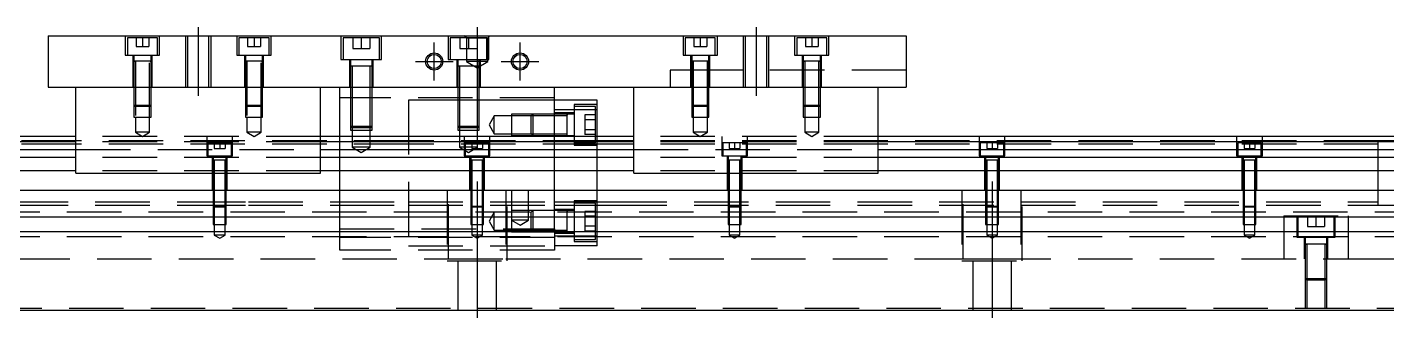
# Model space of a CAD drawing. Extents: x -14 to 729, y -273 to 102.
# Drawn here: x 155.1 to 472, y -235.3 to -167.3 of the extents above; entities that cross this region are included whole.
import ezdxf

# ---------------------------------------------------------------- set-up
doc = ezdxf.new("R2010")
doc.units = 0
doc.linetypes.add('CENTER', pattern=[50.8, 31.75, -6.35, 6.35, -6.35])
doc.linetypes.add('DASHED', pattern=[19.05, 12.7, -6.35])
doc.layers.get('0').update_dxf_attribs({"linetype": 'CONTINUOUS'})
doc.layers.add('CENTER', color=1, linetype='CENTER')

msp = doc.modelspace()

# ---------------------------------------------------------------- linework, layer by layer
at = {"color": 7, "linetype": 'CONTINUOUS'}
for p, q in [((160, -169.26), (360, -169.26)), ((160, -169.26), (160, -181.26)), ((360, -169.26), (360, -181.26)), ((231, -176.36), (230.499994, -176.36)), ((231.35, -176.36), (231, -176.36)), ((235, -176.36), (234.65, -176.36)), ((235.500006, -176.36), (235, -176.36)), ((160, -181.26), (360, -181.26)), ((166.5, -201.26), (166.5, -181.26)), ((223.5, -201.26), (223.5, -181.26)), ((228, -192.76), (228, -181.26)), ((278, -192.76), (278, -181.26)), ((296.5, -201.26), (296.5, -181.26)), ((353.5, -201.26), (353.5, -181.26)), ((288, -184.26), (278, -184.26)), ((288, -192.76), (288, -184.26)), ((166.5, -192.76), (0, -192.76)), ((296.5, -192.76), (223.5, -192.76)), ((281, -192.510006), (281, -192.11)), ((520, -192.76), (353.5, -192.76)), ((166.5, -194.012272), (0, -194.012272)), ((0, -195.78668), (166.5, -195.78668)), ((296.5, -194.012272), (223.5, -194.012272)), ((223.5, -195.78668), (296.5, -195.78668)), ((520, -194.012272), (353.5, -194.012272)), ((353.5, -195.78668), (520, -195.78668)), ((166.5, -197.683076), (0, -197.683076)), ((296.5, -197.683076), (223.5, -197.683076)), ((520, -197.683076), (353.5, -197.683076)), ((166.5, -200.737372), (0, -200.737372)), ((166.5, -201.26), (223.5, -201.26)), ((296.5, -200.737372), (223.5, -200.737372)), ((296.5, -201.26), (353.5, -201.26)), ((520, -200.737372), (353.5, -200.737372)), ((0, -205.26), (520, -205.26)), ((520, -211.56), (0, -211.56)), ((520, -214.96), (0, -214.96)), ((281, -214.96), (281, -214.61)), ((281, -215.010006), (281, -214.96)), ((0, -233.26), (520, -233.26))]:
    msp.add_line(p, q, dxfattribs=at)
at = {"color": 3, "linetype": 'DASHED'}
for p, q in [((178, -169.26), (178, -173.76)), ((185.5, -169.76), (178.5, -169.76)), ((178.5, -169.76), (178.5, -173.76)), ((180.5, -169.76), (180.5, -171.76)), ((182, -169.76), (182, -171.76)), ((183.5, -169.76), (183.5, -171.76)), ((185.5, -173.76), (185.5, -169.76)), ((186, -173.76), (186, -169.26)), ((192.000006, -169.26), (192.000006, -181.26)), ((192.5, -169.26), (192.5, -181.26)), ((197.5, -181.26), (197.5, -169.26)), ((197.999994, -181.26), (197.999994, -169.26)), ((204, -169.26), (204, -173.76)), ((211.5, -169.76), (204.5, -169.76)), ((204.5, -169.76), (204.5, -173.76)), ((206.5, -169.76), (206.5, -171.76)), ((208, -169.76), (208, -171.76)), ((209.5, -169.76), (209.5, -171.76)), ((211.5, -173.76), (211.5, -169.76)), ((212, -173.76), (212, -169.26)), ((228.25, -169.26), (228.25, -174.76)), ((229.5, -169.76), (228.75, -169.76)), ((228.75, -169.76), (228.75, -174.76)), ((236.5, -169.76), (229.5, -169.76)), ((231, -169.76), (231, -172.26)), ((233, -169.76), (233, -171.76)), ((235, -169.76), (235, -172.26)), ((237.25, -169.76), (236.5, -169.76)), ((237.25, -174.76), (237.25, -169.76)), ((237.75, -174.76), (237.75, -169.26)), ((253.25, -169.26), (253.25, -174.76)), ((262.25, -169.76), (253.75, -169.76)), ((253.75, -169.76), (253.75, -174.76)), ((256, -169.76), (256, -172.26)), ((257.5, -169.76), (257, -169.26)), ((257.5, -169.76), (257.5, -175.26)), ((257.5, -169.76), (262.5, -169.76)), ((258, -169.76), (258, -172.26)), ((260, -169.76), (260, -172.26)), ((262.25, -174.76), (262.25, -169.76)), ((262.5, -169.76), (263, -169.26)), ((262.5, -175.26), (262.5, -169.76)), ((262.75, -174.76), (262.75, -169.26)), ((308, -169.26), (308, -173.76)), ((315.5, -169.76), (308.5, -169.76)), ((308.5, -169.76), (308.5, -173.76)), ((310.5, -169.76), (310.5, -171.76)), ((312, -169.76), (312, -171.76)), ((313.5, -169.76), (313.5, -171.76)), ((315.5, -173.76), (315.5, -169.76)), ((316, -173.76), (316, -169.26)), ((322.000006, -169.26), (322.000006, -181.26)), ((322.5, -169.26), (322.5, -181.26)), ((327.5, -181.26), (327.5, -169.26)), ((327.999994, -181.26), (327.999994, -169.26)), ((334, -169.26), (334, -173.76)), ((341.5, -169.76), (334.5, -169.76)), ((334.5, -169.76), (334.5, -173.76)), ((336.5, -169.76), (336.5, -171.76)), ((338, -169.76), (338, -171.76)), ((339.5, -169.76), (339.5, -171.76)), ((341.5, -173.76), (341.5, -169.76)), ((342, -173.76), (342, -169.26)), ((178, -173.76), (186, -173.76)), ((179.75, -173.76), (179.75, -181.26)), ((180, -173.76), (180, -175.16)), ((180.5, -171.76), (182, -171.76)), ((182, -171.76), (183.5, -171.76)), ((184, -175.16), (184, -173.76)), ((184.25, -181.26), (184.25, -173.76)), ((204, -173.76), (212, -173.76)), ((205.75, -173.76), (205.75, -181.26)), ((206, -173.76), (206, -175.16)), ((206.5, -171.76), (208, -171.76)), ((208, -171.76), (209.5, -171.76)), ((210, -175.16), (210, -173.76)), ((210.25, -181.26), (210.25, -173.76)), ((231, -172.26), (233, -172.26)), ((233, -171.76), (233, -172.26)), ((233, -172.26), (235, -172.26)), ((256, -172.26), (258, -172.26)), ((258, -172.26), (260, -172.26)), ((308, -173.76), (316, -173.76)), ((309.75, -173.76), (309.75, -181.26)), ((310, -173.76), (310, -175.16)), ((310.5, -171.76), (312, -171.76)), ((312, -171.76), (313.5, -171.76)), ((314, -175.16), (314, -173.76)), ((314.25, -181.26), (314.25, -173.76)), ((334, -173.76), (342, -173.76)), ((335.75, -173.76), (335.75, -181.26)), ((336, -173.76), (336, -175.16)), ((336.5, -171.76), (338, -171.76)), ((338, -171.76), (339.5, -171.76)), ((340, -175.16), (340, -173.76)), ((340.25, -181.26), (340.25, -173.76)), ((180, -175.155), (180, -175.16)), ((180, -175.16), (180.216462, -175.16)), ((180.216708, -175.16), (180, -175.16)), ((180, -175.16), (180, -181.26)), ((180, -175.16), (180, -175.165)), ((183.783332, -175.16), (180.216708, -175.16)), ((180.35, -175.16), (180.35, -188.26)), ((183.65, -188.26), (183.65, -175.16)), ((184, -175.16), (183.783332, -175.16)), ((183.783538, -175.16), (184, -175.16)), ((184, -175.16), (184, -175.155)), ((184, -181.26), (184, -175.16)), ((184, -175.165), (184, -175.16)), ((206, -175.155), (206, -175.16)), ((206, -175.16), (206.216462, -175.16)), ((206.216708, -175.16), (206, -175.16)), ((206, -175.16), (206, -181.26)), ((206, -175.16), (206, -175.165)), ((209.783332, -175.16), (206.216708, -175.16)), ((206.35, -175.16), (206.35, -188.26)), ((209.65, -188.26), (209.65, -175.16)), ((210, -175.16), (209.783332, -175.16)), ((209.783538, -175.16), (210, -175.16)), ((210, -175.16), (210, -175.155)), ((210, -181.26), (210, -175.16)), ((210, -175.165), (210, -175.16)), ((228.25, -174.76), (237.75, -174.76)), ((230.25, -174.76), (230.25, -181.26)), ((230.5, -174.76), (230.5, -176.36)), ((230.5, -176.355), (230.5, -176.36)), ((230.757468, -176.36), (230.5, -176.36)), ((230.5, -176.36), (230.5, -181.26)), ((230.5, -176.36), (230.5, -176.365)), ((230.999654, -176.36), (230.757468, -176.36)), ((230.9, -176.36), (230.9, -181.26)), ((231.349616, -176.36), (230.999654, -176.36)), ((234.650424, -176.36), (231.349616, -176.36)), ((235.000386, -176.36), (234.650424, -176.36)), ((235.242552, -176.36), (235.000386, -176.36)), ((235.1, -181.26), (235.1, -176.36)), ((235.5, -176.36), (235.242552, -176.36)), ((235.5, -176.36), (235.5, -174.76)), ((235.5, -176.36), (235.5, -176.355)), ((235.5, -181.26), (235.5, -176.36)), ((235.5, -176.365), (235.5, -176.36)), ((235.75, -181.26), (235.75, -174.76)), ((253.25, -174.76), (262.75, -174.76)), ((255.25, -174.76), (255.25, -181.26)), ((255.5, -174.76), (255.5, -176.36)), ((255.5, -176.355), (255.5, -176.36)), ((255.757468, -176.36), (255.5, -176.36)), ((255.5, -176.36), (255.5, -181.26)), ((255.5, -176.36), (255.5, -176.365)), ((260.242552, -176.36), (255.757468, -176.36)), ((255.9, -176.36), (255.9, -181.26)), ((262.5, -175.26), (257.5, -175.26)), ((257.5, -175.26), (260, -176.703376)), ((260, -176.703376), (262.5, -175.26)), ((260.1, -181.26), (260.1, -176.36)), ((260.5, -176.36), (260.242552, -176.36)), ((260.5, -176.36), (260.5, -174.76)), ((260.5, -176.36), (260.5, -176.355)), ((260.5, -181.26), (260.5, -176.36)), ((260.5, -176.365), (260.5, -176.36)), ((260.75, -181.26), (260.75, -174.76)), ((315, -177.26), (305, -177.26)), ((305, -177.26), (305, -181.26)), ((310, -175.155), (310, -175.16)), ((310, -175.16), (310.216462, -175.16)), ((310.216708, -175.16), (310, -175.16)), ((310, -175.16), (310, -181.26)), ((310, -175.16), (310, -175.165)), ((313.783332, -175.16), (310.216708, -175.16)), ((310.35, -175.16), (310.35, -181.26)), ((313.65, -181.26), (313.65, -175.16)), ((314, -175.16), (313.783332, -175.16)), ((313.783538, -175.16), (314, -175.16)), ((314, -175.16), (314, -175.155)), ((314, -181.26), (314, -175.16)), ((314, -175.165), (314, -175.16)), ((360, -177.26), (315, -177.26)), ((336, -175.155), (336, -175.16)), ((336, -175.16), (336.216462, -175.16)), ((336.216708, -175.16), (336, -175.16)), ((336, -175.16), (336, -181.26)), ((336, -175.16), (336, -175.165)), ((339.783332, -175.16), (336.216708, -175.16)), ((336.35, -175.16), (336.35, -181.26)), ((339.65, -181.26), (339.65, -175.16)), ((340, -175.16), (339.783332, -175.16)), ((339.783538, -175.16), (340, -175.16)), ((340, -175.16), (340, -175.155)), ((340, -181.26), (340, -175.16)), ((340, -175.165), (340, -175.16)), ((180, -181.26), (180, -185.41)), ((180.000006, -181.26), (180.000006, -185.410006)), ((183.999994, -185.410006), (183.999994, -181.26)), ((184, -185.41), (184, -181.26)), ((206, -181.26), (206, -185.41)), ((206.000006, -181.26), (206.000006, -185.410006)), ((209.999994, -185.410006), (209.999994, -181.26)), ((210, -185.41), (210, -181.26)), ((278, -183.76), (228, -183.76)), ((230.5, -181.26), (230.5, -190.36)), ((230.500006, -181.26), (230.500002, -190.36)), ((230.9, -181.26), (230.9, -190.76)), ((235.1, -190.76), (235.1, -181.26)), ((235.499998, -190.36), (235.499994, -181.26)), ((235.5, -190.36), (235.5, -181.26)), ((255.5, -181.26), (255.5, -190.36)), ((255.500006, -181.26), (255.500002, -190.36)), ((255.9, -181.26), (255.9, -190.76)), ((260.1, -190.76), (260.1, -181.26)), ((260.499998, -190.36), (260.499994, -181.26)), ((260.5, -190.36), (260.5, -181.26)), ((310, -181.26), (310, -185.41)), ((310.000006, -181.26), (310.000002, -185.41)), ((310.35, -181.26), (310.35, -185.76)), ((313.65, -185.76), (313.65, -181.26)), ((313.999998, -185.41), (313.999994, -181.26)), ((314, -185.41), (314, -181.26)), ((336, -181.26), (336, -185.41)), ((336.000006, -181.26), (336.000002, -185.41)), ((336.35, -181.26), (336.35, -185.76)), ((339.65, -185.76), (339.65, -181.26)), ((339.999998, -185.41), (339.999994, -181.26)), ((340, -185.41), (340, -181.26)), ((180, -185.41), (184, -185.41)), ((180, -185.41), (180.35, -185.76)), ((180.000006, -185.410006), (180.000006, -188.26)), ((183.65, -185.76), (180.35, -185.76)), ((183.65, -185.76), (184, -185.41)), ((183.999994, -188.26), (183.999994, -185.410006)), ((206, -185.41), (210, -185.41)), ((206, -185.41), (206.35, -185.76)), ((206.000006, -185.410006), (206.000006, -188.26)), ((209.65, -185.76), (206.35, -185.76)), ((209.65, -185.76), (210, -185.41)), ((209.999994, -188.26), (209.999994, -185.410006)), ((244, -184.26), (244, -218.26)), ((255.5, -184.26), (244, -184.26)), ((255.9, -184.26), (255.5, -184.26)), ((260.1, -184.26), (255.9, -184.26)), ((260.5, -184.26), (260.1, -184.26)), ((271.5, -184.26), (260.5, -184.26)), ((278, -184.26), (271.5, -184.26)), ((285.000006, -186.563062), (278, -186.563062)), ((282.6, -185.26), (282.6, -194.76)), ((288, -185.26), (282.6, -185.26)), ((287.6, -185.76), (282.6, -185.76)), ((285.35, -185.76), (285.000006, -185.76)), ((288, -186.563062), (285.000006, -186.563062)), ((287.6, -194.26), (287.6, -185.76)), ((310, -185.41), (314, -185.41)), ((310, -185.41), (310.35, -185.76)), ((310.000002, -185.41), (310.000006, -188.26)), ((313.65, -185.76), (310.35, -185.76)), ((310.35, -185.76), (310.35, -188.26)), ((313.65, -185.76), (314, -185.41)), ((313.65, -188.26), (313.65, -185.76)), ((313.999994, -188.26), (313.999998, -185.41)), ((336, -185.41), (340, -185.41)), ((336, -185.41), (336.35, -185.76)), ((336.000002, -185.41), (336.000006, -188.26)), ((339.65, -185.76), (336.35, -185.76)), ((336.35, -185.76), (336.35, -188.26)), ((339.65, -185.76), (340, -185.41)), ((339.65, -188.26), (339.65, -185.76)), ((339.999994, -188.26), (339.999998, -185.41)), ((180.000006, -188.26), (183.999994, -188.26)), ((180.35, -188.26), (180.35, -191.76)), ((183.65, -191.76), (183.65, -188.26)), ((206.000006, -188.26), (209.999994, -188.26)), ((206.35, -188.26), (206.35, -191.76)), ((209.65, -191.76), (209.65, -188.26)), ((264, -187.91), (262.787564, -190.01)), ((262.787564, -190.01), (264, -192.11)), ((264, -192.11), (264, -187.91)), ((268, -187.91), (264, -187.91)), ((268, -187.510006), (268, -192.509994)), ((271.5, -187.510006), (268, -187.510006)), ((272.6, -187.91), (268, -187.91)), ((272.999994, -187.510006), (271.5, -187.510006)), ((273, -187.51), (272.6, -187.91)), ((272.6, -192.11), (272.6, -187.91)), ((278, -187.91), (272.6, -187.91)), ((278, -187.510006), (272.999994, -187.510006)), ((273, -187.51), (273, -192.51)), ((278, -187.51), (273, -187.51)), ((282.6, -187.26), (278, -187.26)), ((281.005, -187.51), (278, -187.51)), ((281, -187.91), (278, -187.91)), ((282.6, -187.51), (280.995, -187.51)), ((281, -187.51), (281, -187.767448)), ((281, -187.767468), (281, -187.51)), ((281, -187.51), (281, -187.767448)), ((281, -187.767468), (281, -187.51)), ((281, -189.859954), (281, -187.767468)), ((281, -192.252552), (281, -189.859954)), ((285.1, -187.700598), (285.1, -188.8553)), ((287.6, -187.700598), (285.1, -187.700598)), ((285.1, -188.8553), (285.1, -191.1647)), ((287.6, -188.8553), (285.1, -188.8553)), ((310.000006, -188.26), (313.999994, -188.26)), ((310.35, -188.26), (310.35, -191.76)), ((313.65, -191.76), (313.65, -188.26)), ((336.000006, -188.26), (339.999994, -188.26)), ((336.35, -188.26), (336.35, -191.76)), ((339.65, -191.76), (339.65, -188.26)), ((223.5, -192.76), (166.5, -192.76)), ((183.65, -191.76), (180.35, -191.76)), ((180.35, -191.76), (182, -192.712628)), ((182, -192.712628), (183.65, -191.76)), ((197, -192.76), (197, -197.26)), ((203, -197.26), (203, -192.76)), ((209.65, -191.76), (206.35, -191.76)), ((206.35, -191.76), (208, -192.712628)), ((208, -192.712628), (209.65, -191.76)), ((228, -197.26), (228, -192.76)), ((230.5, -190.36), (235.5, -190.36)), ((230.5, -190.36), (230.9, -190.76)), ((230.500002, -190.36), (230.500006, -191.26)), ((230.500006, -191.26), (235.499994, -191.26)), ((235.1, -190.76), (230.9, -190.76)), ((230.9, -190.76), (230.9, -191.26)), ((230.9, -191.26), (230.9, -195.26)), ((235.1, -190.76), (235.5, -190.36)), ((235.1, -191.26), (235.1, -190.76)), ((235.1, -195.26), (235.1, -191.26)), ((235.499994, -191.26), (235.499998, -190.36)), ((255.5, -190.36), (260.5, -190.36)), ((255.5, -190.36), (255.9, -190.76)), ((255.500002, -190.36), (255.500006, -191.26)), ((255.500006, -191.26), (260.499994, -191.26)), ((260.1, -190.76), (255.9, -190.76)), ((255.9, -190.76), (255.9, -191.26)), ((255.9, -191.26), (255.9, -195.26)), ((257, -192.76), (257, -197.26)), ((260.1, -190.76), (260.5, -190.36)), ((260.1, -191.26), (260.1, -190.76)), ((260.1, -195.26), (260.1, -191.26)), ((260.499994, -191.26), (260.499998, -190.36)), ((263, -197.26), (263, -192.76)), ((264, -192.11), (268, -192.11)), ((268, -192.11), (272.6, -192.11)), ((268, -192.509994), (273, -192.509994)), ((272.6, -192.11), (273, -192.51)), ((272.6, -192.11), (278, -192.11)), ((273, -192.509994), (278, -192.509994)), ((273, -192.51), (278, -192.509998)), ((278, -192.11), (281, -192.11)), ((278, -192.509998), (281.005, -192.51)), ((278, -201.26), (278, -192.76)), ((280.995, -192.51), (282.6, -192.51)), ((281, -192.51), (281, -192.252552)), ((287.6, -191.1647), (285.1, -191.1647)), ((285.1, -191.1647), (285.1, -192.319402)), ((287.6, -192.319402), (285.1, -192.319402)), ((288, -197.26), (288, -192.76)), ((353.5, -192.76), (296.5, -192.76)), ((313.65, -191.76), (310.35, -191.76)), ((310.35, -191.76), (312, -192.712628)), ((312, -192.712628), (313.65, -191.76)), ((317, -192.76), (317, -197.26)), ((323, -197.26), (323, -192.76)), ((339.65, -191.76), (336.35, -191.76)), ((336.35, -191.76), (338, -192.712628)), ((338, -192.712628), (339.65, -191.76)), ((377, -192.76), (377, -197.26)), ((383, -197.26), (383, -192.76)), ((437, -192.76), (437, -197.26)), ((443, -197.26), (443, -192.76)), ((166.5, -193.76), (40.5, -193.76)), ((166.5, -194.51), (40.5, -194.51)), ((244, -193.76), (166.5, -193.76)), ((223.5, -194.012272), (166.5, -194.012272)), ((244, -194.51), (166.5, -194.51)), ((166.5, -195.78668), (223.5, -195.78668)), ((202.75, -194.26), (197.25, -194.26)), ((197.25, -194.26), (197.25, -197.26)), ((198.75, -194.26), (198.75, -195.56)), ((198.75, -195.56), (200, -195.56)), ((200, -194.26), (200, -195.56)), ((200, -195.56), (201.25, -195.56)), ((201.25, -194.26), (201.25, -195.56)), ((202.75, -197.26), (202.75, -194.26)), ((235.1, -195.26), (230.9, -195.26)), ((230.9, -195.26), (233, -196.472436)), ((233, -196.472436), (235.1, -195.26)), ((288, -193.76), (244, -193.76)), ((288, -194.51), (244, -194.51)), ((260.1, -195.26), (255.9, -195.26)), ((255.9, -195.26), (258, -196.472436)), ((262.75, -194.26), (257.25, -194.26)), ((257.25, -194.26), (257.25, -197.26)), ((258, -196.472436), (260.1, -195.26)), ((258.75, -194.26), (258.75, -195.56)), ((258.75, -195.56), (260, -195.56)), ((260, -194.26), (260, -195.56)), ((260, -195.56), (261.25, -195.56)), ((261.25, -194.26), (261.25, -195.56)), ((262.75, -197.26), (262.75, -194.26)), ((282.6, -194.26), (287.6, -194.26)), ((282.6, -194.76), (288, -194.76)), ((353.5, -193.76), (288, -193.76)), ((353.5, -194.51), (288, -194.51)), ((353.5, -194.012272), (296.5, -194.012272)), ((296.5, -195.78668), (353.5, -195.78668)), ((322.75, -194.26), (317.25, -194.26)), ((317.25, -194.26), (317.25, -197.26)), ((318.75, -194.26), (318.75, -195.56)), ((318.75, -195.56), (320, -195.56)), ((320, -194.26), (320, -195.56)), ((320, -195.56), (321.25, -195.56)), ((321.25, -194.26), (321.25, -195.56)), ((322.75, -197.26), (322.75, -194.26)), ((470, -193.76), (353.5, -193.76)), ((470, -194.51), (353.5, -194.51)), ((382.75, -194.26), (377.25, -194.26)), ((377.25, -194.26), (377.25, -197.26)), ((378.75, -194.26), (378.75, -195.56)), ((378.75, -195.56), (380, -195.56)), ((380, -194.26), (380, -195.56)), ((380, -195.56), (381.25, -195.56)), ((381.25, -194.26), (381.25, -195.56)), ((382.75, -197.26), (382.75, -194.26)), ((442.75, -194.26), (437.25, -194.26)), ((437.25, -194.26), (437.25, -197.26)), ((438.75, -194.26), (438.75, -195.56)), ((438.75, -195.56), (440, -195.56)), ((440, -194.26), (440, -195.56)), ((440, -195.56), (441.25, -195.56)), ((441.25, -194.26), (441.25, -195.56)), ((442.75, -197.26), (442.75, -194.26)), ((470, -193.76), (469.995, -193.76)), ((470, -193.760668), (470, -193.76)), ((475, -193.76), (470, -193.76)), ((470.005, -193.76), (470, -193.76)), ((470, -194.308872), (470, -193.760668)), ((470, -201.05995), (470, -194.308872)), ((223.5, -197.683076), (166.5, -197.683076)), ((197, -197.26), (203, -197.26)), ((198.25, -197.26), (198.25, -205.26)), ((199.998804, -198.26), (198.499994, -198.26)), ((201.500006, -198.26), (198.499994, -198.26)), ((198.5, -197.26), (198.5, -198.26)), ((198.5, -198.255), (198.5, -198.26)), ((198.624678, -198.26), (198.5, -198.26)), ((198.5, -198.26), (198.5, -198.265)), ((198.5, -198.26), (198.5, -205.26)), ((199.998804, -198.26), (198.624678, -198.26)), ((198.75, -198.26), (198.75, -205.26)), ((201.500006, -198.26), (199.998804, -198.26)), ((201.37533, -198.26), (199.998804, -198.26)), ((201.25, -205.26), (201.25, -198.26)), ((201.5, -198.26), (201.37533, -198.26)), ((201.5, -198.26), (201.5, -197.26)), ((201.5, -198.26), (201.5, -198.255)), ((201.5, -198.265), (201.5, -198.26)), ((201.5, -205.26), (201.5, -198.26)), ((201.75, -205.26), (201.75, -197.26)), ((228, -201.26), (228, -197.26)), ((257, -197.26), (263, -197.26)), ((258.25, -197.26), (258.25, -205.26)), ((259.998804, -198.26), (258.499994, -198.26)), ((261.500006, -198.26), (258.499994, -198.26)), ((258.5, -197.26), (258.5, -198.26)), ((258.5, -198.255), (258.5, -198.26)), ((258.624678, -198.26), (258.5, -198.26)), ((258.5, -198.26), (258.5, -198.265)), ((258.5, -198.26), (258.5, -205.26)), ((259.998804, -198.26), (258.624678, -198.26)), ((258.75, -198.26), (258.75, -205.26)), ((261.500006, -198.26), (259.998804, -198.26)), ((261.37533, -198.26), (259.998804, -198.26)), ((261.25, -205.26), (261.25, -198.26)), ((261.5, -198.26), (261.37533, -198.26)), ((261.5, -198.26), (261.5, -197.26)), ((261.5, -198.26), (261.5, -198.255)), ((261.5, -198.265), (261.5, -198.26)), ((261.5, -205.26), (261.5, -198.26)), ((261.75, -205.26), (261.75, -197.26)), ((288, -201.26), (288, -197.26)), ((353.5, -197.683076), (296.5, -197.683076)), ((317, -197.26), (323, -197.26)), ((318.25, -197.26), (318.25, -205.26)), ((319.998804, -198.26), (318.499994, -198.26)), ((321.500006, -198.26), (318.499994, -198.26)), ((318.5, -197.26), (318.5, -198.26)), ((318.5, -198.255), (318.5, -198.26)), ((318.624678, -198.26), (318.5, -198.26)), ((318.5, -198.26), (318.5, -198.265)), ((318.5, -198.26), (318.5, -205.26)), ((319.998804, -198.26), (318.624678, -198.26)), ((318.75, -198.26), (318.75, -205.26)), ((321.500006, -198.26), (319.998804, -198.26)), ((321.37533, -198.26), (319.998804, -198.26)), ((321.25, -205.26), (321.25, -198.26)), ((321.5, -198.26), (321.37533, -198.26)), ((321.5, -198.26), (321.5, -197.26)), ((321.5, -198.26), (321.5, -198.255)), ((321.5, -198.265), (321.5, -198.26)), ((321.5, -205.26), (321.5, -198.26)), ((321.75, -205.26), (321.75, -197.26)), ((377, -197.26), (383, -197.26)), ((378.25, -197.26), (378.25, -205.26)), ((379.998804, -198.26), (378.499994, -198.26)), ((381.500006, -198.26), (378.499994, -198.26)), ((378.5, -197.26), (378.5, -198.26)), ((378.5, -198.255), (378.5, -198.26)), ((378.624678, -198.26), (378.5, -198.26)), ((378.5, -198.26), (378.5, -198.265)), ((378.5, -198.26), (378.5, -205.26)), ((379.998804, -198.26), (378.624678, -198.26)), ((378.75, -198.26), (378.75, -205.26)), ((381.500006, -198.26), (379.998804, -198.26)), ((381.37533, -198.26), (379.998804, -198.26)), ((381.25, -205.26), (381.25, -198.26)), ((381.5, -198.26), (381.37533, -198.26)), ((381.5, -198.26), (381.5, -197.26)), ((381.5, -198.26), (381.5, -198.255)), ((381.5, -198.265), (381.5, -198.26)), ((381.5, -205.26), (381.5, -198.26)), ((381.75, -205.26), (381.75, -197.26)), ((437, -197.26), (443, -197.26)), ((438.25, -197.26), (438.25, -205.26)), ((439.998804, -198.26), (438.499994, -198.26)), ((441.500006, -198.26), (438.499994, -198.26)), ((438.5, -197.26), (438.5, -198.26)), ((438.5, -198.255), (438.5, -198.26)), ((438.624678, -198.26), (438.5, -198.26)), ((438.5, -198.26), (438.5, -198.265)), ((438.5, -198.26), (438.5, -205.26)), ((439.998804, -198.26), (438.624678, -198.26)), ((438.75, -198.26), (438.75, -205.26)), ((441.500006, -198.26), (439.998804, -198.26)), ((441.37533, -198.26), (439.998804, -198.26)), ((441.25, -205.26), (441.25, -198.26)), ((441.5, -198.26), (441.37533, -198.26)), ((441.5, -198.26), (441.5, -197.26)), ((441.5, -198.26), (441.5, -198.255)), ((441.5, -198.265), (441.5, -198.26)), ((441.5, -205.26), (441.5, -198.26)), ((441.75, -205.26), (441.75, -197.26)), ((223.5, -200.737372), (166.5, -200.737372)), ((228, -205.26), (228, -201.26)), ((278, -205.26), (278, -201.26)), ((288, -205.26), (288, -201.26)), ((353.5, -200.737372), (296.5, -200.737372)), ((470, -201.460038), (470, -201.05995)), ((470, -205.26023), (470, -201.460038)), ((198.5, -205.26), (198.5, -209.01)), ((198.500006, -205.26), (198.500002, -209.01)), ((198.75, -205.26), (198.75, -209.26)), ((201.25, -209.26), (201.25, -205.26)), ((201.499998, -209.01), (201.499994, -205.26)), ((201.5, -209.01), (201.5, -205.26)), ((228, -211.56), (228, -205.26)), ((253, -205.26), (253, -221.76)), ((253.291796, -221.26), (253.291796, -205.26)), ((258.5, -205.26), (258.5, -209.01)), ((258.500006, -205.26), (258.500002, -209.01)), ((258.75, -205.26), (258.75, -209.26)), ((261.25, -209.26), (261.25, -205.26)), ((261.499998, -209.01), (261.499994, -205.26)), ((261.5, -209.01), (261.5, -205.26)), ((266.708204, -205.26), (266.708204, -221.26)), ((267, -221.76), (267, -205.26)), ((268, -205.26), (268, -212.26)), ((272, -212.26), (272, -205.26)), ((278, -211.56), (278, -205.26)), ((288, -211.56), (288, -205.26)), ((318.5, -205.26), (318.5, -209.01)), ((318.500006, -205.26), (318.500002, -209.01)), ((318.75, -205.26), (318.75, -209.26)), ((321.25, -209.26), (321.25, -205.26)), ((321.499998, -209.01), (321.499994, -205.26)), ((321.5, -209.01), (321.5, -205.26)), ((373, -205.26), (373, -221.76)), ((373.291796, -221.26), (373.291796, -205.26)), ((378.5, -205.26), (378.5, -209.01)), ((378.500006, -205.26), (378.500002, -209.01)), ((378.75, -205.26), (378.75, -209.26)), ((381.25, -209.26), (381.25, -205.26)), ((381.499998, -209.01), (381.499994, -205.26)), ((381.5, -209.01), (381.5, -205.26)), ((386.708204, -205.26), (386.708204, -221.26)), ((387, -221.76), (387, -205.26)), ((438.5, -205.26), (438.5, -209.01)), ((438.500006, -205.26), (438.500002, -209.01)), ((438.75, -205.26), (438.75, -209.26)), ((441.25, -209.26), (441.25, -205.26)), ((441.499998, -209.01), (441.499994, -205.26)), ((441.5, -209.01), (441.5, -205.26)), ((470, -208.211128), (470, -205.26023)), ((56.708204, -208.01), (193.291796, -208.01)), ((56.708204, -208.76), (193.291796, -208.76)), ((193.291796, -208.01), (206.708204, -208.01)), ((193.291796, -208.76), (206.708204, -208.76)), ((198.5, -209.01), (201.5, -209.01)), ((198.5, -209.01), (198.75, -209.26)), ((198.500002, -209.01), (198.500006, -211.56)), ((201.25, -209.26), (201.5, -209.01)), ((201.499994, -211.56), (201.499998, -209.01)), ((206.708204, -208.01), (228, -208.01)), ((206.708204, -208.76), (228, -208.76)), ((228, -208.01), (244, -208.01)), ((228, -208.76), (244, -208.76)), ((244, -208.01), (278, -208.01)), ((244, -208.759994), (278, -208.759994)), ((244, -208.76), (278, -208.76)), ((258.5, -209.01), (261.5, -209.01)), ((258.5, -209.01), (258.75, -209.26)), ((258.500002, -209.01), (258.500006, -211.56)), ((261.25, -209.26), (261.5, -209.01)), ((261.499994, -211.56), (261.499998, -209.01)), ((278, -208.01), (288, -208.01)), ((278, -208.759994), (282.6, -208.759994)), ((278, -208.76), (282.6, -208.76)), ((282.6, -207.76), (282.6, -217.26)), ((288, -207.76), (282.6, -207.76)), ((287.6, -208.26), (282.6, -208.26)), ((282.6, -208.759994), (287.6, -208.759994)), ((282.6, -208.76), (287.6, -208.76)), ((287.6, -211.56), (287.6, -208.26)), ((287.6, -208.759994), (288, -208.759994)), ((287.6, -208.76), (288, -208.76)), ((288, -208.01), (288.5, -208.01)), ((288, -208.76), (288.5, -208.76)), ((288.5, -208.01), (288.75, -208.01)), ((288.5, -208.76), (288.75, -208.76)), ((288.75, -208.01), (291.25, -208.01)), ((288.75, -208.76), (291.25, -208.76)), ((291.25, -208.01), (291.5, -208.01)), ((291.25, -208.76), (291.5, -208.76)), ((291.5, -208.01), (463.291796, -208.01)), ((291.5, -208.76), (463.291796, -208.76)), ((318.5, -209.01), (321.5, -209.01)), ((318.5, -209.01), (318.75, -209.26)), ((318.500002, -209.01), (318.500006, -211.56)), ((321.25, -209.26), (321.5, -209.01)), ((321.499994, -211.56), (321.499998, -209.01)), ((378.5, -209.01), (381.5, -209.01)), ((378.5, -209.01), (378.75, -209.26)), ((378.500002, -209.01), (378.500006, -211.56)), ((381.25, -209.26), (381.5, -209.01)), ((381.499994, -211.56), (381.499998, -209.01)), ((438.5, -209.01), (441.5, -209.01)), ((438.5, -209.01), (438.75, -209.26)), ((438.500002, -209.01), (438.500006, -211.56)), ((441.25, -209.26), (441.5, -209.01)), ((441.499994, -211.56), (441.499998, -209.01)), ((463.291796, -208.01), (470, -208.01)), ((463.291796, -208.76), (470, -208.76)), ((469.995, -208.76), (470, -208.76)), ((470, -208.76), (470, -208.211128)), ((470, -208.76), (475, -208.76)), ((470, -208.76), (470.005, -208.76)), ((520, -210.41), (0, -210.41)), ((198.500006, -211.56), (198.500006, -213.26)), ((201.25, -209.26), (198.75, -209.26)), ((198.75, -209.26), (198.75, -213.26)), ((201.25, -213.26), (201.25, -209.26)), ((201.499994, -213.26), (201.499994, -211.56)), ((228, -214.26), (228, -211.56)), ((258.500006, -211.56), (258.500006, -213.26)), ((261.25, -209.26), (258.75, -209.26)), ((258.75, -209.26), (258.75, -213.26)), ((261.25, -213.26), (261.25, -209.26)), ((261.499994, -213.26), (261.499994, -211.56)), ((264, -210.41), (262.787564, -212.51)), ((264, -214.61), (264, -210.41)), ((268, -210.010006), (268, -215.009994)), ((273, -210.010006), (268, -210.010006)), ((272, -212.26), (268, -212.26)), ((268, -212.26), (270, -213.4147)), ((270, -213.4147), (272, -212.26)), ((273, -210.01), (272.6, -210.41)), ((272.6, -214.61), (272.6, -210.41)), ((273, -210.01), (273, -215.01)), ((278, -210.01), (273, -210.01)), ((278, -210.010006), (273, -210.010006)), ((282.6, -209.76), (278, -209.76)), ((281.005, -210.01), (278, -210.01)), ((278, -214.26), (278, -211.56)), ((282.6, -210.01), (280.995, -210.01)), ((281, -210.01), (281, -210.267448)), ((281, -210.267468), (281, -210.01)), ((281, -210.01), (281, -210.267448)), ((281, -210.267468), (281, -210.01)), ((281, -211.55994), (281, -210.267468)), ((281, -212.359954), (281, -211.55994)), ((285.1, -210.200598), (285.1, -211.3553)), ((287.6, -210.200598), (285.1, -210.200598)), ((287.6, -211.3553), (285.1, -211.3553)), ((285.1, -211.3553), (285.1, -213.6647)), ((287.6, -214.96), (287.6, -211.56)), ((288, -214.96), (288, -211.56)), ((318.500006, -211.56), (318.500006, -213.26)), ((321.25, -209.26), (318.75, -209.26)), ((318.75, -209.26), (318.75, -213.26)), ((321.25, -213.26), (321.25, -209.26)), ((321.499994, -213.26), (321.499994, -211.56)), ((378.500006, -211.56), (378.500006, -213.26)), ((381.25, -209.26), (378.75, -209.26)), ((378.75, -209.26), (378.75, -213.26)), ((381.25, -213.26), (381.25, -209.26)), ((381.499994, -213.26), (381.499994, -211.56)), ((438.500006, -211.56), (438.500006, -213.26)), ((441.25, -209.26), (438.75, -209.26)), ((438.75, -209.26), (438.75, -213.26)), ((441.25, -213.26), (441.25, -209.26)), ((441.499994, -213.26), (441.499994, -211.56)), ((448, -211.26), (463, -211.26)), ((448, -211.26), (448, -211.56)), ((448, -211.56), (448, -214.96)), ((451, -211.26), (451, -216.26)), ((451.25, -211.26), (451.25, -211.56)), ((451.25, -211.56), (451.25, -214.96)), ((453.5, -211.26), (453.5, -213.76)), ((455.5, -211.26), (455.5, -213.76)), ((457.5, -211.26), (457.5, -213.76)), ((459.75, -211.56), (459.75, -211.26)), ((459.75, -214.96), (459.75, -211.56)), ((460, -216.26), (460, -211.26)), ((463, -211.26), (463, -214.96)), ((198.500006, -213.26), (201.499994, -213.26)), ((198.75, -213.26), (198.75, -215.76)), ((201.25, -215.76), (201.25, -213.26)), ((228, -214.26), (278, -214.26)), ((228, -214.96), (228, -214.26)), ((228, -219.26), (228, -214.96)), ((258.500006, -213.26), (261.499994, -213.26)), ((258.75, -213.26), (258.75, -215.76)), ((261.25, -215.76), (261.25, -213.26)), ((262.787564, -212.51), (264, -214.61)), ((264, -214.61), (268, -214.61)), ((268, -214.61), (272.6, -214.61)), ((268, -215.009994), (273, -215.009994)), ((272.6, -214.61), (278, -214.61)), ((272.6, -214.61), (273, -215.01)), ((273, -215.009994), (278, -215.009994)), ((273, -215.01), (278, -215.009998)), ((278, -214.26), (278, -214.96)), ((278, -214.61), (281, -214.61)), ((278, -214.96), (278, -219.26)), ((278, -215.009998), (281.005, -215.01)), ((278, -215.26), (282.6, -215.26)), ((280.995, -215.01), (282.6, -215.01)), ((281, -214.752552), (281, -212.359954)), ((281, -214.96059), (281, -214.752552)), ((281, -215.01), (281, -214.96059)), ((285.1, -213.6647), (285.1, -214.819402)), ((287.6, -213.6647), (285.1, -213.6647)), ((287.6, -214.819402), (285.1, -214.819402)), ((287.6, -216.76), (287.6, -214.96)), ((288, -215.956938), (288, -214.96)), ((318.500006, -213.26), (321.499994, -213.26)), ((318.75, -213.26), (318.75, -215.76)), ((321.25, -215.76), (321.25, -213.26)), ((378.500006, -213.26), (381.499994, -213.26)), ((378.75, -213.26), (378.75, -215.76)), ((381.25, -215.76), (381.25, -213.26)), ((438.500006, -213.26), (441.499994, -213.26)), ((438.75, -213.26), (438.75, -215.76)), ((441.25, -215.76), (441.25, -213.26)), ((448, -214.96), (448, -221.26)), ((451.25, -214.96), (451.25, -216.26)), ((453.5, -213.76), (455.5, -213.76)), ((455.5, -213.76), (457.5, -213.76)), ((459.75, -216.26), (459.75, -214.96)), ((463, -214.96), (463, -221.26)), ((520, -216.11), (0, -216.11)), ((201.25, -215.76), (198.75, -215.76)), ((198.75, -215.76), (200, -216.481688)), ((200, -216.481688), (201.25, -215.76)), ((278, -216.268332), (228, -216.268332)), ((244, -218.26), (278, -218.26)), ((261.25, -215.76), (258.75, -215.76)), ((258.75, -215.76), (260, -216.481688)), ((260, -216.481688), (261.25, -215.76)), ((288, -215.956938), (278, -215.956938)), ((288, -218.26), (278, -218.26)), ((282.6, -216.76), (287.6, -216.76)), ((282.6, -217.26), (288, -217.26)), ((288, -218.26), (288, -215.956938)), ((321.25, -215.76), (318.75, -215.76)), ((318.75, -215.76), (320, -216.481688)), ((320, -216.481688), (321.25, -215.76)), ((381.25, -215.76), (378.75, -215.76)), ((378.75, -215.76), (380, -216.481688)), ((380, -216.481688), (381.25, -215.76)), ((441.25, -215.76), (438.75, -215.76)), ((438.75, -215.76), (440, -216.481688)), ((440, -216.481688), (441.25, -215.76)), ((451, -216.26), (460, -216.26)), ((452.75, -216.26), (452.75, -221.26)), ((453, -216.26), (453, -217.865)), ((453, -217.855), (453, -221.26)), ((453, -217.86), (453.257448, -217.86)), ((453.257468, -217.86), (453, -217.86)), ((457.742552, -217.86), (453.257468, -217.86)), ((453.4, -217.86), (453.4, -221.26)), ((457.6, -221.26), (457.6, -217.86)), ((458, -217.86), (457.742552, -217.86)), ((457.742602, -217.86), (458, -217.86)), ((458, -217.865), (458, -216.26)), ((458, -221.26), (458, -217.855)), ((458.25, -221.26), (458.25, -216.26)), ((0, -221.26), (463.291796, -221.26)), ((278, -219.26), (228, -219.26)), ((253, -221.76), (267, -221.76)), ((253.291796, -221.26), (266.708204, -221.26)), ((255.5, -221.76), (255.5, -233.26)), ((264.5, -233.26), (264.5, -221.76)), ((373, -221.76), (387, -221.76)), ((373.291796, -221.26), (386.708204, -221.26)), ((375.5, -221.76), (375.5, -233.26)), ((384.5, -233.26), (384.5, -221.76)), ((453, -221.26), (453, -225.86)), ((453.000006, -221.26), (453.000002, -225.86)), ((453.4, -221.26), (453.4, -226.26)), ((457.6, -226.26), (457.6, -221.26)), ((457.999998, -225.86), (457.999994, -221.26)), ((458, -225.86), (458, -221.26)), ((463.291796, -221.26), (476.708204, -221.26)), ((453, -225.86), (458, -225.86)), ((453, -225.86), (453.4, -226.26)), ((453.000002, -225.86), (453.000006, -232.76)), ((457.6, -226.26), (453.4, -226.26)), ((453.4, -226.26), (453.4, -232.76)), ((457.6, -226.26), (458, -225.86)), ((457.6, -232.76), (457.6, -226.26)), ((457.999994, -232.76), (457.999998, -225.86)), ((12.499994, -232.76), (520, -232.76))]:
    msp.add_line(p, q, dxfattribs=at)
at = {"color": 3, "linetype": 'CONTINUOUS'}
for centre in [(250, -175.26), (270, -175.26)]:
    msp.add_circle(centre, 2, dxfattribs=at)
at = {"color": 7, "linetype": 'CONTINUOUS'}
for centre in [(250, -175.26), (270, -175.26)]:
    msp.add_circle(centre, 1.65, dxfattribs=at)
at = {"layer": 'CENTER', "color": 1, "linetype": 'CENTER'}
for p, q in [((195, -167.26), (195, -183.26)), ((260, -167.26), (260, -178.703376)), ((325, -167.26), (325, -183.26)), ((250, -179.66), (250, -170.86)), ((270, -179.66), (270, -170.86)), ((245.6, -175.26), (254.4, -175.26)), ((265.6, -175.26), (274.4, -175.26)), ((260, -203.26), (260, -235.26)), ((380, -203.26), (380, -235.26))]:
    msp.add_line(p, q, dxfattribs=at)

doc.saveas('drawing.dxf')
